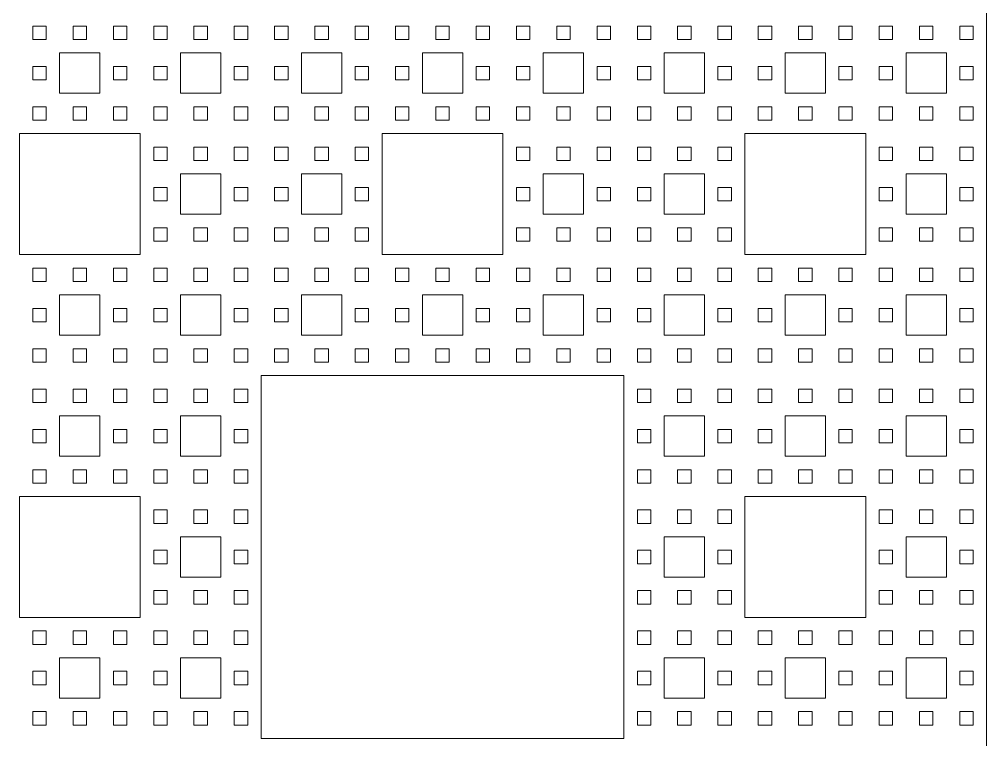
# Model space of a CAD drawing. Header units: millimetres. Extents: x -127 to 127, y -142 to 127.
# Drawn here: x 51.7 to 127, y -98.9 to -42.9 of the extents above; entities that cross this region are included whole.
import ezdxf

# ---------------------------------------------------------------- set-up
doc = ezdxf.new("R2010")
doc.units = ezdxf.units.MM

msp = doc.modelspace()

# ---------------------------------------------------------------- linework, layer by layer
at = {"color": 7, "linetype": 'Continuous', "lineweight": 15}
for p, q in [((127, -127), (127, 127)), ((53.831, -43.379), (52.786, -43.379)), ((52.786, -43.379), (52.786, -44.424)), ((53.831, -44.424), (53.831, -43.379)), ((56.967, -43.379), (55.922, -43.379)), ((55.922, -43.379), (55.922, -44.424)), ((56.967, -44.424), (56.967, -43.379)), ((60.103, -43.379), (59.058, -43.379)), ((59.058, -43.379), (59.058, -44.424)), ((60.103, -44.424), (60.103, -43.379)), ((63.239, -43.379), (62.193, -43.379)), ((62.193, -43.379), (62.193, -44.424)), ((63.239, -44.424), (63.239, -43.379)), ((66.374, -43.379), (65.329, -43.379)), ((65.329, -43.379), (65.329, -44.424)), ((66.374, -44.424), (66.374, -43.379)), ((69.51, -43.379), (68.465, -43.379)), ((68.465, -43.379), (68.465, -44.424)), ((69.51, -44.424), (69.51, -43.379)), ((72.646, -43.379), (71.601, -43.379)), ((71.601, -43.379), (71.601, -44.424)), ((72.646, -44.424), (72.646, -43.379)), ((75.782, -43.379), (74.737, -43.379)), ((74.737, -43.379), (74.737, -44.424)), ((75.782, -44.424), (75.782, -43.379)), ((78.918, -43.379), (77.872, -43.379)), ((77.872, -43.379), (77.872, -44.424)), ((78.918, -44.424), (78.918, -43.379)), ((82.053, -43.379), (81.008, -43.379)), ((81.008, -43.379), (81.008, -44.424)), ((82.053, -44.424), (82.053, -43.379)), ((85.189, -43.379), (84.144, -43.379)), ((84.144, -43.379), (84.144, -44.424)), ((85.189, -44.424), (85.189, -43.379)), ((88.325, -43.379), (87.28, -43.379)), ((87.28, -43.379), (87.28, -44.424)), ((88.325, -44.424), (88.325, -43.379)), ((91.461, -43.379), (90.416, -43.379)), ((90.416, -43.379), (90.416, -44.424)), ((91.461, -44.424), (91.461, -43.379)), ((94.597, -43.379), (93.551, -43.379)), ((93.551, -43.379), (93.551, -44.424)), ((94.597, -44.424), (94.597, -43.379)), ((97.733, -43.379), (96.687, -43.379)), ((96.687, -43.379), (96.687, -44.424)), ((97.733, -44.424), (97.733, -43.379)), ((100.868, -43.379), (99.823, -43.379)), ((99.823, -43.379), (99.823, -44.424)), ((100.868, -44.424), (100.868, -43.379)), ((104.004, -43.379), (102.959, -43.379)), ((102.959, -43.379), (102.959, -44.424)), ((104.004, -44.424), (104.004, -43.379)), ((107.14, -43.379), (106.095, -43.379)), ((106.095, -43.379), (106.095, -44.424)), ((107.14, -44.424), (107.14, -43.379)), ((110.276, -43.379), (109.23, -43.379)), ((109.23, -43.379), (109.23, -44.424)), ((110.276, -44.424), (110.276, -43.379)), ((113.412, -43.379), (112.366, -43.379)), ((112.366, -43.379), (112.366, -44.424)), ((113.412, -44.424), (113.412, -43.379)), ((116.547, -43.379), (115.502, -43.379)), ((115.502, -43.379), (115.502, -44.424)), ((116.547, -44.424), (116.547, -43.379)), ((119.683, -43.379), (118.638, -43.379)), ((118.638, -43.379), (118.638, -44.424)), ((119.683, -44.424), (119.683, -43.379)), ((122.819, -43.379), (121.774, -43.379)), ((121.774, -43.379), (121.774, -44.424)), ((122.819, -44.424), (122.819, -43.379)), ((125.955, -43.379), (124.909, -43.379)), ((124.909, -43.379), (124.909, -44.424)), ((125.955, -44.424), (125.955, -43.379)), ((52.786, -44.424), (53.831, -44.424)), ((55.922, -44.424), (56.967, -44.424)), ((59.058, -44.424), (60.103, -44.424)), ((62.193, -44.424), (63.239, -44.424)), ((65.329, -44.424), (66.374, -44.424)), ((68.465, -44.424), (69.51, -44.424)), ((71.601, -44.424), (72.646, -44.424)), ((74.737, -44.424), (75.782, -44.424)), ((77.872, -44.424), (78.918, -44.424)), ((81.008, -44.424), (82.053, -44.424)), ((84.144, -44.424), (85.189, -44.424)), ((87.28, -44.424), (88.325, -44.424)), ((90.416, -44.424), (91.461, -44.424)), ((93.551, -44.424), (94.597, -44.424)), ((96.687, -44.424), (97.733, -44.424)), ((99.823, -44.424), (100.868, -44.424)), ((102.959, -44.424), (104.004, -44.424)), ((106.095, -44.424), (107.14, -44.424)), ((109.23, -44.424), (110.276, -44.424)), ((112.366, -44.424), (113.412, -44.424)), ((115.502, -44.424), (116.547, -44.424)), ((118.638, -44.424), (119.683, -44.424)), ((121.774, -44.424), (122.819, -44.424)), ((124.909, -44.424), (125.955, -44.424)), ((58.012, -45.469), (54.877, -45.469)), ((54.877, -45.469), (54.877, -48.605)), ((58.012, -48.605), (58.012, -45.469)), ((67.42, -45.469), (64.284, -45.469)), ((64.284, -45.469), (64.284, -48.605)), ((67.42, -48.605), (67.42, -45.469)), ((76.827, -45.469), (73.691, -45.469)), ((73.691, -45.469), (73.691, -48.605)), ((76.827, -48.605), (76.827, -45.469)), ((86.235, -45.469), (83.099, -45.469)), ((83.099, -45.469), (83.099, -48.605)), ((86.235, -48.605), (86.235, -45.469)), ((95.642, -45.469), (92.506, -45.469)), ((92.506, -45.469), (92.506, -48.605)), ((95.642, -48.605), (95.642, -45.469)), ((105.049, -45.469), (101.914, -45.469)), ((101.914, -45.469), (101.914, -48.605)), ((105.049, -48.605), (105.049, -45.469)), ((114.457, -45.469), (111.321, -45.469)), ((111.321, -45.469), (111.321, -48.605)), ((114.457, -48.605), (114.457, -45.469)), ((123.864, -45.469), (120.728, -45.469)), ((120.728, -45.469), (120.728, -48.605)), ((123.864, -48.605), (123.864, -45.469)), ((53.831, -46.514), (52.786, -46.514)), ((52.786, -46.514), (52.786, -47.56)), ((53.831, -47.56), (53.831, -46.514)), ((60.103, -46.514), (59.058, -46.514)), ((59.058, -46.514), (59.058, -47.56)), ((60.103, -47.56), (60.103, -46.514)), ((63.239, -46.514), (62.193, -46.514)), ((62.193, -46.514), (62.193, -47.56)), ((63.239, -47.56), (63.239, -46.514)), ((69.51, -46.514), (68.465, -46.514)), ((68.465, -46.514), (68.465, -47.56)), ((69.51, -47.56), (69.51, -46.514)), ((72.646, -46.514), (71.601, -46.514)), ((71.601, -46.514), (71.601, -47.56)), ((72.646, -47.56), (72.646, -46.514)), ((78.918, -46.514), (77.872, -46.514)), ((77.872, -46.514), (77.872, -47.56)), ((78.918, -47.56), (78.918, -46.514)), ((82.053, -46.514), (81.008, -46.514)), ((81.008, -46.514), (81.008, -47.56)), ((82.053, -47.56), (82.053, -46.514)), ((88.325, -46.514), (87.28, -46.514)), ((87.28, -46.514), (87.28, -47.56)), ((88.325, -47.56), (88.325, -46.514)), ((91.461, -46.514), (90.416, -46.514)), ((90.416, -46.514), (90.416, -47.56)), ((91.461, -47.56), (91.461, -46.514)), ((97.733, -46.514), (96.687, -46.514)), ((96.687, -46.514), (96.687, -47.56)), ((97.733, -47.56), (97.733, -46.514)), ((100.868, -46.514), (99.823, -46.514)), ((99.823, -46.514), (99.823, -47.56)), ((100.868, -47.56), (100.868, -46.514)), ((107.14, -46.514), (106.095, -46.514)), ((106.095, -46.514), (106.095, -47.56)), ((107.14, -47.56), (107.14, -46.514)), ((110.276, -46.514), (109.23, -46.514)), ((109.23, -46.514), (109.23, -47.56)), ((110.276, -47.56), (110.276, -46.514)), ((116.547, -46.514), (115.502, -46.514)), ((115.502, -46.514), (115.502, -47.56)), ((116.547, -47.56), (116.547, -46.514)), ((119.683, -46.514), (118.638, -46.514)), ((118.638, -46.514), (118.638, -47.56)), ((119.683, -47.56), (119.683, -46.514)), ((125.955, -46.514), (124.909, -46.514)), ((124.909, -46.514), (124.909, -47.56)), ((125.955, -47.56), (125.955, -46.514)), ((52.786, -47.56), (53.831, -47.56)), ((59.058, -47.56), (60.103, -47.56)), ((62.193, -47.56), (63.239, -47.56)), ((68.465, -47.56), (69.51, -47.56)), ((71.601, -47.56), (72.646, -47.56)), ((77.872, -47.56), (78.918, -47.56)), ((81.008, -47.56), (82.053, -47.56)), ((87.28, -47.56), (88.325, -47.56)), ((90.416, -47.56), (91.461, -47.56)), ((96.687, -47.56), (97.733, -47.56)), ((99.823, -47.56), (100.868, -47.56)), ((106.095, -47.56), (107.14, -47.56)), ((109.23, -47.56), (110.276, -47.56)), ((115.502, -47.56), (116.547, -47.56)), ((118.638, -47.56), (119.683, -47.56)), ((124.909, -47.56), (125.955, -47.56)), ((54.877, -48.605), (58.012, -48.605)), ((64.284, -48.605), (67.42, -48.605)), ((73.691, -48.605), (76.827, -48.605)), ((83.099, -48.605), (86.235, -48.605)), ((92.506, -48.605), (95.642, -48.605)), ((101.914, -48.605), (105.049, -48.605)), ((111.321, -48.605), (114.457, -48.605)), ((120.728, -48.605), (123.864, -48.605)), ((53.831, -49.65), (52.786, -49.65)), ((52.786, -49.65), (52.786, -50.695)), ((53.831, -50.695), (53.831, -49.65)), ((56.967, -49.65), (55.922, -49.65)), ((55.922, -49.65), (55.922, -50.695)), ((56.967, -50.695), (56.967, -49.65)), ((60.103, -49.65), (59.058, -49.65)), ((59.058, -49.65), (59.058, -50.695)), ((60.103, -50.695), (60.103, -49.65)), ((63.239, -49.65), (62.193, -49.65)), ((62.193, -49.65), (62.193, -50.695)), ((63.239, -50.695), (63.239, -49.65)), ((66.374, -49.65), (65.329, -49.65)), ((65.329, -49.65), (65.329, -50.695)), ((66.374, -50.695), (66.374, -49.65)), ((69.51, -49.65), (68.465, -49.65)), ((68.465, -49.65), (68.465, -50.695)), ((69.51, -50.695), (69.51, -49.65)), ((72.646, -49.65), (71.601, -49.65)), ((71.601, -49.65), (71.601, -50.695)), ((72.646, -50.695), (72.646, -49.65)), ((75.782, -49.65), (74.737, -49.65)), ((74.737, -49.65), (74.737, -50.695)), ((75.782, -50.695), (75.782, -49.65)), ((78.918, -49.65), (77.872, -49.65)), ((77.872, -49.65), (77.872, -50.695)), ((78.918, -50.695), (78.918, -49.65)), ((82.053, -49.65), (81.008, -49.65)), ((81.008, -49.65), (81.008, -50.695)), ((82.053, -50.695), (82.053, -49.65)), ((85.189, -49.65), (84.144, -49.65)), ((84.144, -49.65), (84.144, -50.695)), ((85.189, -50.695), (85.189, -49.65)), ((88.325, -49.65), (87.28, -49.65)), ((87.28, -49.65), (87.28, -50.695)), ((88.325, -50.695), (88.325, -49.65)), ((91.461, -49.65), (90.416, -49.65)), ((90.416, -49.65), (90.416, -50.695)), ((91.461, -50.695), (91.461, -49.65)), ((94.597, -49.65), (93.551, -49.65)), ((93.551, -49.65), (93.551, -50.695)), ((94.597, -50.695), (94.597, -49.65)), ((97.733, -49.65), (96.687, -49.65)), ((96.687, -49.65), (96.687, -50.695)), ((97.733, -50.695), (97.733, -49.65)), ((100.868, -49.65), (99.823, -49.65)), ((99.823, -49.65), (99.823, -50.695)), ((100.868, -50.695), (100.868, -49.65)), ((104.004, -49.65), (102.959, -49.65)), ((102.959, -49.65), (102.959, -50.695)), ((104.004, -50.695), (104.004, -49.65)), ((107.14, -49.65), (106.095, -49.65)), ((106.095, -49.65), (106.095, -50.695)), ((107.14, -50.695), (107.14, -49.65)), ((110.276, -49.65), (109.23, -49.65)), ((109.23, -49.65), (109.23, -50.695)), ((110.276, -50.695), (110.276, -49.65)), ((113.412, -49.65), (112.366, -49.65)), ((112.366, -49.65), (112.366, -50.695)), ((113.412, -50.695), (113.412, -49.65)), ((116.547, -49.65), (115.502, -49.65)), ((115.502, -49.65), (115.502, -50.695)), ((116.547, -50.695), (116.547, -49.65)), ((119.683, -49.65), (118.638, -49.65)), ((118.638, -49.65), (118.638, -50.695)), ((119.683, -50.695), (119.683, -49.65)), ((122.819, -49.65), (121.774, -49.65)), ((121.774, -49.65), (121.774, -50.695)), ((122.819, -50.695), (122.819, -49.65)), ((125.955, -49.65), (124.909, -49.65)), ((124.909, -49.65), (124.909, -50.695)), ((125.955, -50.695), (125.955, -49.65)), ((52.786, -50.695), (53.831, -50.695)), ((55.922, -50.695), (56.967, -50.695)), ((59.058, -50.695), (60.103, -50.695)), ((62.193, -50.695), (63.239, -50.695)), ((65.329, -50.695), (66.374, -50.695)), ((68.465, -50.695), (69.51, -50.695)), ((71.601, -50.695), (72.646, -50.695)), ((74.737, -50.695), (75.782, -50.695)), ((77.872, -50.695), (78.918, -50.695)), ((81.008, -50.695), (82.053, -50.695)), ((84.144, -50.695), (85.189, -50.695)), ((87.28, -50.695), (88.325, -50.695)), ((90.416, -50.695), (91.461, -50.695)), ((93.551, -50.695), (94.597, -50.695)), ((96.687, -50.695), (97.733, -50.695)), ((99.823, -50.695), (100.868, -50.695)), ((102.959, -50.695), (104.004, -50.695)), ((106.095, -50.695), (107.14, -50.695)), ((109.23, -50.695), (110.276, -50.695)), ((112.366, -50.695), (113.412, -50.695)), ((115.502, -50.695), (116.547, -50.695)), ((118.638, -50.695), (119.683, -50.695)), ((121.774, -50.695), (122.819, -50.695)), ((124.909, -50.695), (125.955, -50.695)), ((61.148, -51.741), (51.741, -51.741)), ((51.741, -51.741), (51.741, -61.148)), ((61.148, -61.148), (61.148, -51.741)), ((89.37, -51.741), (79.963, -51.741)), ((79.963, -51.741), (79.963, -61.148)), ((89.37, -61.148), (89.37, -51.741)), ((117.593, -51.741), (108.185, -51.741)), ((108.185, -51.741), (108.185, -61.148)), ((117.593, -61.148), (117.593, -51.741)), ((63.239, -52.786), (62.193, -52.786)), ((62.193, -52.786), (62.193, -53.831)), ((63.239, -53.831), (63.239, -52.786)), ((66.374, -52.786), (65.329, -52.786)), ((65.329, -52.786), (65.329, -53.831)), ((66.374, -53.831), (66.374, -52.786)), ((69.51, -52.786), (68.465, -52.786)), ((68.465, -52.786), (68.465, -53.831)), ((69.51, -53.831), (69.51, -52.786)), ((72.646, -52.786), (71.601, -52.786)), ((71.601, -52.786), (71.601, -53.831)), ((72.646, -53.831), (72.646, -52.786)), ((75.782, -52.786), (74.737, -52.786)), ((74.737, -52.786), (74.737, -53.831)), ((75.782, -53.831), (75.782, -52.786)), ((78.918, -52.786), (77.872, -52.786)), ((77.872, -52.786), (77.872, -53.831)), ((78.918, -53.831), (78.918, -52.786)), ((91.461, -52.786), (90.416, -52.786)), ((90.416, -52.786), (90.416, -53.831)), ((91.461, -53.831), (91.461, -52.786)), ((94.597, -52.786), (93.551, -52.786)), ((93.551, -52.786), (93.551, -53.831)), ((94.597, -53.831), (94.597, -52.786)), ((97.733, -52.786), (96.687, -52.786)), ((96.687, -52.786), (96.687, -53.831)), ((97.733, -53.831), (97.733, -52.786)), ((100.868, -52.786), (99.823, -52.786)), ((99.823, -52.786), (99.823, -53.831)), ((100.868, -53.831), (100.868, -52.786)), ((104.004, -52.786), (102.959, -52.786)), ((102.959, -52.786), (102.959, -53.831)), ((104.004, -53.831), (104.004, -52.786)), ((107.14, -52.786), (106.095, -52.786)), ((106.095, -52.786), (106.095, -53.831)), ((107.14, -53.831), (107.14, -52.786)), ((119.683, -52.786), (118.638, -52.786)), ((118.638, -52.786), (118.638, -53.831)), ((119.683, -53.831), (119.683, -52.786)), ((122.819, -52.786), (121.774, -52.786)), ((121.774, -52.786), (121.774, -53.831)), ((122.819, -53.831), (122.819, -52.786)), ((125.955, -52.786), (124.909, -52.786)), ((124.909, -52.786), (124.909, -53.831)), ((125.955, -53.831), (125.955, -52.786)), ((62.193, -53.831), (63.239, -53.831)), ((65.329, -53.831), (66.374, -53.831)), ((68.465, -53.831), (69.51, -53.831)), ((71.601, -53.831), (72.646, -53.831)), ((74.737, -53.831), (75.782, -53.831)), ((77.872, -53.831), (78.918, -53.831)), ((90.416, -53.831), (91.461, -53.831)), ((93.551, -53.831), (94.597, -53.831)), ((96.687, -53.831), (97.733, -53.831)), ((99.823, -53.831), (100.868, -53.831)), ((102.959, -53.831), (104.004, -53.831)), ((106.095, -53.831), (107.14, -53.831)), ((118.638, -53.831), (119.683, -53.831)), ((121.774, -53.831), (122.819, -53.831)), ((124.909, -53.831), (125.955, -53.831)), ((67.42, -54.877), (64.284, -54.877)), ((64.284, -54.877), (64.284, -58.012)), ((67.42, -58.012), (67.42, -54.877)), ((76.827, -54.877), (73.691, -54.877)), ((73.691, -54.877), (73.691, -58.012)), ((76.827, -58.012), (76.827, -54.877)), ((95.642, -54.877), (92.506, -54.877)), ((92.506, -54.877), (92.506, -58.012)), ((95.642, -58.012), (95.642, -54.877)), ((105.049, -54.877), (101.914, -54.877)), ((101.914, -54.877), (101.914, -58.012)), ((105.049, -58.012), (105.049, -54.877)), ((123.864, -54.877), (120.728, -54.877)), ((120.728, -54.877), (120.728, -58.012)), ((123.864, -58.012), (123.864, -54.877)), ((63.239, -55.922), (62.193, -55.922)), ((62.193, -55.922), (62.193, -56.967)), ((63.239, -56.967), (63.239, -55.922)), ((69.51, -55.922), (68.465, -55.922)), ((68.465, -55.922), (68.465, -56.967)), ((69.51, -56.967), (69.51, -55.922)), ((72.646, -55.922), (71.601, -55.922)), ((71.601, -55.922), (71.601, -56.967)), ((72.646, -56.967), (72.646, -55.922)), ((78.918, -55.922), (77.872, -55.922)), ((77.872, -55.922), (77.872, -56.967)), ((78.918, -56.967), (78.918, -55.922)), ((91.461, -55.922), (90.416, -55.922)), ((90.416, -55.922), (90.416, -56.967)), ((91.461, -56.967), (91.461, -55.922)), ((97.733, -55.922), (96.687, -55.922)), ((96.687, -55.922), (96.687, -56.967)), ((97.733, -56.967), (97.733, -55.922)), ((100.868, -55.922), (99.823, -55.922)), ((99.823, -55.922), (99.823, -56.967)), ((100.868, -56.967), (100.868, -55.922)), ((107.14, -55.922), (106.095, -55.922)), ((106.095, -55.922), (106.095, -56.967)), ((107.14, -56.967), (107.14, -55.922)), ((119.683, -55.922), (118.638, -55.922)), ((118.638, -55.922), (118.638, -56.967)), ((119.683, -56.967), (119.683, -55.922)), ((125.955, -55.922), (124.909, -55.922)), ((124.909, -55.922), (124.909, -56.967)), ((125.955, -56.967), (125.955, -55.922)), ((62.193, -56.967), (63.239, -56.967)), ((68.465, -56.967), (69.51, -56.967)), ((71.601, -56.967), (72.646, -56.967)), ((77.872, -56.967), (78.918, -56.967)), ((90.416, -56.967), (91.461, -56.967)), ((96.687, -56.967), (97.733, -56.967)), ((99.823, -56.967), (100.868, -56.967)), ((106.095, -56.967), (107.14, -56.967)), ((118.638, -56.967), (119.683, -56.967)), ((124.909, -56.967), (125.955, -56.967)), ((64.284, -58.012), (67.42, -58.012)), ((73.691, -58.012), (76.827, -58.012)), ((92.506, -58.012), (95.642, -58.012)), ((101.914, -58.012), (105.049, -58.012)), ((120.728, -58.012), (123.864, -58.012)), ((63.239, -59.058), (62.193, -59.058)), ((62.193, -59.058), (62.193, -60.103)), ((63.239, -60.103), (63.239, -59.058)), ((66.374, -59.058), (65.329, -59.058)), ((65.329, -59.058), (65.329, -60.103)), ((66.374, -60.103), (66.374, -59.058)), ((69.51, -59.058), (68.465, -59.058)), ((68.465, -59.058), (68.465, -60.103)), ((69.51, -60.103), (69.51, -59.058)), ((72.646, -59.058), (71.601, -59.058)), ((71.601, -59.058), (71.601, -60.103)), ((72.646, -60.103), (72.646, -59.058)), ((75.782, -59.058), (74.737, -59.058)), ((74.737, -59.058), (74.737, -60.103)), ((75.782, -60.103), (75.782, -59.058)), ((78.918, -59.058), (77.872, -59.058)), ((77.872, -59.058), (77.872, -60.103)), ((78.918, -60.103), (78.918, -59.058)), ((91.461, -59.058), (90.416, -59.058)), ((90.416, -59.058), (90.416, -60.103)), ((91.461, -60.103), (91.461, -59.058)), ((94.597, -59.058), (93.551, -59.058)), ((93.551, -59.058), (93.551, -60.103)), ((94.597, -60.103), (94.597, -59.058)), ((97.733, -59.058), (96.687, -59.058)), ((96.687, -59.058), (96.687, -60.103)), ((97.733, -60.103), (97.733, -59.058)), ((100.868, -59.058), (99.823, -59.058)), ((99.823, -59.058), (99.823, -60.103)), ((100.868, -60.103), (100.868, -59.058)), ((104.004, -59.058), (102.959, -59.058)), ((102.959, -59.058), (102.959, -60.103)), ((104.004, -60.103), (104.004, -59.058)), ((107.14, -59.058), (106.095, -59.058)), ((106.095, -59.058), (106.095, -60.103)), ((107.14, -60.103), (107.14, -59.058)), ((119.683, -59.058), (118.638, -59.058)), ((118.638, -59.058), (118.638, -60.103)), ((119.683, -60.103), (119.683, -59.058)), ((122.819, -59.058), (121.774, -59.058)), ((121.774, -59.058), (121.774, -60.103)), ((122.819, -60.103), (122.819, -59.058)), ((125.955, -59.058), (124.909, -59.058)), ((124.909, -59.058), (124.909, -60.103)), ((125.955, -60.103), (125.955, -59.058)), ((62.193, -60.103), (63.239, -60.103)), ((65.329, -60.103), (66.374, -60.103)), ((68.465, -60.103), (69.51, -60.103)), ((71.601, -60.103), (72.646, -60.103)), ((74.737, -60.103), (75.782, -60.103)), ((77.872, -60.103), (78.918, -60.103)), ((90.416, -60.103), (91.461, -60.103)), ((93.551, -60.103), (94.597, -60.103)), ((96.687, -60.103), (97.733, -60.103)), ((99.823, -60.103), (100.868, -60.103)), ((102.959, -60.103), (104.004, -60.103)), ((106.095, -60.103), (107.14, -60.103)), ((118.638, -60.103), (119.683, -60.103)), ((121.774, -60.103), (122.819, -60.103)), ((124.909, -60.103), (125.955, -60.103)), ((51.741, -61.148), (61.148, -61.148)), ((79.963, -61.148), (89.37, -61.148)), ((108.185, -61.148), (117.593, -61.148)), ((53.831, -62.193), (52.786, -62.193)), ((52.786, -62.193), (52.786, -63.239)), ((53.831, -63.239), (53.831, -62.193)), ((56.967, -62.193), (55.922, -62.193)), ((55.922, -62.193), (55.922, -63.239)), ((56.967, -63.239), (56.967, -62.193)), ((60.103, -62.193), (59.058, -62.193)), ((59.058, -62.193), (59.058, -63.239)), ((60.103, -63.239), (60.103, -62.193)), ((63.239, -62.193), (62.193, -62.193)), ((62.193, -62.193), (62.193, -63.239)), ((63.239, -63.239), (63.239, -62.193)), ((66.374, -62.193), (65.329, -62.193)), ((65.329, -62.193), (65.329, -63.239)), ((66.374, -63.239), (66.374, -62.193)), ((69.51, -62.193), (68.465, -62.193)), ((68.465, -62.193), (68.465, -63.239)), ((69.51, -63.239), (69.51, -62.193)), ((72.646, -62.193), (71.601, -62.193)), ((71.601, -62.193), (71.601, -63.239)), ((72.646, -63.239), (72.646, -62.193)), ((75.782, -62.193), (74.737, -62.193)), ((74.737, -62.193), (74.737, -63.239)), ((75.782, -63.239), (75.782, -62.193)), ((78.918, -62.193), (77.872, -62.193)), ((77.872, -62.193), (77.872, -63.239)), ((78.918, -63.239), (78.918, -62.193)), ((82.053, -62.193), (81.008, -62.193)), ((81.008, -62.193), (81.008, -63.239)), ((82.053, -63.239), (82.053, -62.193)), ((85.189, -62.193), (84.144, -62.193)), ((84.144, -62.193), (84.144, -63.239)), ((85.189, -63.239), (85.189, -62.193)), ((88.325, -62.193), (87.28, -62.193)), ((87.28, -62.193), (87.28, -63.239)), ((88.325, -63.239), (88.325, -62.193)), ((91.461, -62.193), (90.416, -62.193)), ((90.416, -62.193), (90.416, -63.239)), ((91.461, -63.239), (91.461, -62.193)), ((94.597, -62.193), (93.551, -62.193)), ((93.551, -62.193), (93.551, -63.239)), ((94.597, -63.239), (94.597, -62.193)), ((97.733, -62.193), (96.687, -62.193)), ((96.687, -62.193), (96.687, -63.239)), ((97.733, -63.239), (97.733, -62.193)), ((100.868, -62.193), (99.823, -62.193)), ((99.823, -62.193), (99.823, -63.239)), ((100.868, -63.239), (100.868, -62.193)), ((104.004, -62.193), (102.959, -62.193)), ((102.959, -62.193), (102.959, -63.239)), ((104.004, -63.239), (104.004, -62.193)), ((107.14, -62.193), (106.095, -62.193)), ((106.095, -62.193), (106.095, -63.239)), ((107.14, -63.239), (107.14, -62.193)), ((110.276, -62.193), (109.23, -62.193)), ((109.23, -62.193), (109.23, -63.239)), ((110.276, -63.239), (110.276, -62.193)), ((113.412, -62.193), (112.366, -62.193)), ((112.366, -62.193), (112.366, -63.239)), ((113.412, -63.239), (113.412, -62.193)), ((116.547, -62.193), (115.502, -62.193)), ((115.502, -62.193), (115.502, -63.239)), ((116.547, -63.239), (116.547, -62.193)), ((119.683, -62.193), (118.638, -62.193)), ((118.638, -62.193), (118.638, -63.239)), ((119.683, -63.239), (119.683, -62.193)), ((122.819, -62.193), (121.774, -62.193)), ((121.774, -62.193), (121.774, -63.239)), ((122.819, -63.239), (122.819, -62.193)), ((125.955, -62.193), (124.909, -62.193)), ((124.909, -62.193), (124.909, -63.239)), ((125.955, -63.239), (125.955, -62.193)), ((52.786, -63.239), (53.831, -63.239)), ((55.922, -63.239), (56.967, -63.239)), ((59.058, -63.239), (60.103, -63.239)), ((62.193, -63.239), (63.239, -63.239)), ((65.329, -63.239), (66.374, -63.239)), ((68.465, -63.239), (69.51, -63.239)), ((71.601, -63.239), (72.646, -63.239)), ((74.737, -63.239), (75.782, -63.239)), ((77.872, -63.239), (78.918, -63.239)), ((81.008, -63.239), (82.053, -63.239)), ((84.144, -63.239), (85.189, -63.239)), ((87.28, -63.239), (88.325, -63.239)), ((90.416, -63.239), (91.461, -63.239)), ((93.551, -63.239), (94.597, -63.239)), ((96.687, -63.239), (97.733, -63.239)), ((99.823, -63.239), (100.868, -63.239)), ((102.959, -63.239), (104.004, -63.239)), ((106.095, -63.239), (107.14, -63.239)), ((109.23, -63.239), (110.276, -63.239)), ((112.366, -63.239), (113.412, -63.239)), ((115.502, -63.239), (116.547, -63.239)), ((118.638, -63.239), (119.683, -63.239)), ((121.774, -63.239), (122.819, -63.239)), ((124.909, -63.239), (125.955, -63.239)), ((58.012, -64.284), (54.877, -64.284)), ((54.877, -64.284), (54.877, -67.42)), ((58.012, -67.42), (58.012, -64.284)), ((67.42, -64.284), (64.284, -64.284)), ((64.284, -64.284), (64.284, -67.42)), ((67.42, -67.42), (67.42, -64.284)), ((76.827, -64.284), (73.691, -64.284)), ((73.691, -64.284), (73.691, -67.42)), ((76.827, -67.42), (76.827, -64.284)), ((86.235, -64.284), (83.099, -64.284)), ((83.099, -64.284), (83.099, -67.42)), ((86.235, -67.42), (86.235, -64.284)), ((95.642, -64.284), (92.506, -64.284)), ((92.506, -64.284), (92.506, -67.42)), ((95.642, -67.42), (95.642, -64.284)), ((105.049, -64.284), (101.914, -64.284)), ((101.914, -64.284), (101.914, -67.42)), ((105.049, -67.42), (105.049, -64.284)), ((114.457, -64.284), (111.321, -64.284)), ((111.321, -64.284), (111.321, -67.42)), ((114.457, -67.42), (114.457, -64.284)), ((123.864, -64.284), (120.728, -64.284)), ((120.728, -64.284), (120.728, -67.42)), ((123.864, -67.42), (123.864, -64.284)), ((53.831, -65.329), (52.786, -65.329)), ((52.786, -65.329), (52.786, -66.374)), ((53.831, -66.374), (53.831, -65.329)), ((60.103, -65.329), (59.058, -65.329)), ((59.058, -65.329), (59.058, -66.374)), ((60.103, -66.374), (60.103, -65.329)), ((63.239, -65.329), (62.193, -65.329)), ((62.193, -65.329), (62.193, -66.374)), ((63.239, -66.374), (63.239, -65.329)), ((69.51, -65.329), (68.465, -65.329)), ((68.465, -65.329), (68.465, -66.374)), ((69.51, -66.374), (69.51, -65.329)), ((72.646, -65.329), (71.601, -65.329)), ((71.601, -65.329), (71.601, -66.374)), ((72.646, -66.374), (72.646, -65.329)), ((78.918, -65.329), (77.872, -65.329)), ((77.872, -65.329), (77.872, -66.374)), ((78.918, -66.374), (78.918, -65.329)), ((82.053, -65.329), (81.008, -65.329)), ((81.008, -65.329), (81.008, -66.374)), ((82.053, -66.374), (82.053, -65.329)), ((88.325, -65.329), (87.28, -65.329)), ((87.28, -65.329), (87.28, -66.374)), ((88.325, -66.374), (88.325, -65.329)), ((91.461, -65.329), (90.416, -65.329)), ((90.416, -65.329), (90.416, -66.374)), ((91.461, -66.374), (91.461, -65.329)), ((97.733, -65.329), (96.687, -65.329)), ((96.687, -65.329), (96.687, -66.374)), ((97.733, -66.374), (97.733, -65.329)), ((100.868, -65.329), (99.823, -65.329)), ((99.823, -65.329), (99.823, -66.374)), ((100.868, -66.374), (100.868, -65.329)), ((107.14, -65.329), (106.095, -65.329)), ((106.095, -65.329), (106.095, -66.374)), ((107.14, -66.374), (107.14, -65.329)), ((110.276, -65.329), (109.23, -65.329)), ((109.23, -65.329), (109.23, -66.374)), ((110.276, -66.374), (110.276, -65.329)), ((116.547, -65.329), (115.502, -65.329)), ((115.502, -65.329), (115.502, -66.374)), ((116.547, -66.374), (116.547, -65.329)), ((119.683, -65.329), (118.638, -65.329)), ((118.638, -65.329), (118.638, -66.374)), ((119.683, -66.374), (119.683, -65.329)), ((125.955, -65.329), (124.909, -65.329)), ((124.909, -65.329), (124.909, -66.374)), ((125.955, -66.374), (125.955, -65.329)), ((52.786, -66.374), (53.831, -66.374)), ((59.058, -66.374), (60.103, -66.374)), ((62.193, -66.374), (63.239, -66.374)), ((68.465, -66.374), (69.51, -66.374)), ((71.601, -66.374), (72.646, -66.374)), ((77.872, -66.374), (78.918, -66.374)), ((81.008, -66.374), (82.053, -66.374)), ((87.28, -66.374), (88.325, -66.374)), ((90.416, -66.374), (91.461, -66.374)), ((96.687, -66.374), (97.733, -66.374)), ((99.823, -66.374), (100.868, -66.374)), ((106.095, -66.374), (107.14, -66.374)), ((109.23, -66.374), (110.276, -66.374)), ((115.502, -66.374), (116.547, -66.374)), ((118.638, -66.374), (119.683, -66.374)), ((124.909, -66.374), (125.955, -66.374)), ((54.877, -67.42), (58.012, -67.42)), ((64.284, -67.42), (67.42, -67.42)), ((73.691, -67.42), (76.827, -67.42)), ((83.099, -67.42), (86.235, -67.42)), ((92.506, -67.42), (95.642, -67.42)), ((101.914, -67.42), (105.049, -67.42)), ((111.321, -67.42), (114.457, -67.42)), ((120.728, -67.42), (123.864, -67.42)), ((53.831, -68.465), (52.786, -68.465)), ((52.786, -68.465), (52.786, -69.51)), ((53.831, -69.51), (53.831, -68.465)), ((56.967, -68.465), (55.922, -68.465)), ((55.922, -68.465), (55.922, -69.51)), ((56.967, -69.51), (56.967, -68.465)), ((60.103, -68.465), (59.058, -68.465)), ((59.058, -68.465), (59.058, -69.51)), ((60.103, -69.51), (60.103, -68.465)), ((63.239, -68.465), (62.193, -68.465)), ((62.193, -68.465), (62.193, -69.51)), ((63.239, -69.51), (63.239, -68.465)), ((66.374, -68.465), (65.329, -68.465)), ((65.329, -68.465), (65.329, -69.51)), ((66.374, -69.51), (66.374, -68.465)), ((69.51, -68.465), (68.465, -68.465)), ((68.465, -68.465), (68.465, -69.51)), ((69.51, -69.51), (69.51, -68.465)), ((72.646, -68.465), (71.601, -68.465)), ((71.601, -68.465), (71.601, -69.51)), ((72.646, -69.51), (72.646, -68.465)), ((75.782, -68.465), (74.737, -68.465)), ((74.737, -68.465), (74.737, -69.51)), ((75.782, -69.51), (75.782, -68.465)), ((78.918, -68.465), (77.872, -68.465)), ((77.872, -68.465), (77.872, -69.51)), ((78.918, -69.51), (78.918, -68.465)), ((82.053, -68.465), (81.008, -68.465)), ((81.008, -68.465), (81.008, -69.51)), ((82.053, -69.51), (82.053, -68.465)), ((85.189, -68.465), (84.144, -68.465)), ((84.144, -68.465), (84.144, -69.51)), ((85.189, -69.51), (85.189, -68.465)), ((88.325, -68.465), (87.28, -68.465)), ((87.28, -68.465), (87.28, -69.51)), ((88.325, -69.51), (88.325, -68.465)), ((91.461, -68.465), (90.416, -68.465)), ((90.416, -68.465), (90.416, -69.51)), ((91.461, -69.51), (91.461, -68.465)), ((94.597, -68.465), (93.551, -68.465)), ((93.551, -68.465), (93.551, -69.51)), ((94.597, -69.51), (94.597, -68.465)), ((97.733, -68.465), (96.687, -68.465)), ((96.687, -68.465), (96.687, -69.51)), ((97.733, -69.51), (97.733, -68.465)), ((100.868, -68.465), (99.823, -68.465)), ((99.823, -68.465), (99.823, -69.51)), ((100.868, -69.51), (100.868, -68.465)), ((104.004, -68.465), (102.959, -68.465)), ((102.959, -68.465), (102.959, -69.51)), ((104.004, -69.51), (104.004, -68.465)), ((107.14, -68.465), (106.095, -68.465)), ((106.095, -68.465), (106.095, -69.51)), ((107.14, -69.51), (107.14, -68.465)), ((110.276, -68.465), (109.23, -68.465)), ((109.23, -68.465), (109.23, -69.51)), ((110.276, -69.51), (110.276, -68.465)), ((113.412, -68.465), (112.366, -68.465)), ((112.366, -68.465), (112.366, -69.51)), ((113.412, -69.51), (113.412, -68.465)), ((116.547, -68.465), (115.502, -68.465)), ((115.502, -68.465), (115.502, -69.51)), ((116.547, -69.51), (116.547, -68.465)), ((119.683, -68.465), (118.638, -68.465)), ((118.638, -68.465), (118.638, -69.51)), ((119.683, -69.51), (119.683, -68.465)), ((122.819, -68.465), (121.774, -68.465)), ((121.774, -68.465), (121.774, -69.51)), ((122.819, -69.51), (122.819, -68.465)), ((125.955, -68.465), (124.909, -68.465)), ((124.909, -68.465), (124.909, -69.51)), ((125.955, -69.51), (125.955, -68.465)), ((52.786, -69.51), (53.831, -69.51)), ((55.922, -69.51), (56.967, -69.51)), ((59.058, -69.51), (60.103, -69.51)), ((62.193, -69.51), (63.239, -69.51)), ((65.329, -69.51), (66.374, -69.51)), ((68.465, -69.51), (69.51, -69.51)), ((71.601, -69.51), (72.646, -69.51)), ((74.737, -69.51), (75.782, -69.51)), ((77.872, -69.51), (78.918, -69.51)), ((81.008, -69.51), (82.053, -69.51)), ((84.144, -69.51), (85.189, -69.51)), ((87.28, -69.51), (88.325, -69.51)), ((90.416, -69.51), (91.461, -69.51)), ((93.551, -69.51), (94.597, -69.51)), ((96.687, -69.51), (97.733, -69.51)), ((99.823, -69.51), (100.868, -69.51)), ((102.959, -69.51), (104.004, -69.51)), ((106.095, -69.51), (107.14, -69.51)), ((109.23, -69.51), (110.276, -69.51)), ((112.366, -69.51), (113.412, -69.51)), ((115.502, -69.51), (116.547, -69.51)), ((118.638, -69.51), (119.683, -69.51)), ((121.774, -69.51), (122.819, -69.51)), ((124.909, -69.51), (125.955, -69.51)), ((98.778, -70.556), (70.556, -70.556)), ((70.556, -70.556), (70.556, -98.778)), ((98.778, -98.778), (98.778, -70.556)), ((53.831, -71.601), (52.786, -71.601)), ((52.786, -71.601), (52.786, -72.646)), ((53.831, -72.646), (53.831, -71.601)), ((56.967, -71.601), (55.922, -71.601)), ((55.922, -71.601), (55.922, -72.646)), ((56.967, -72.646), (56.967, -71.601)), ((60.103, -71.601), (59.058, -71.601)), ((59.058, -71.601), (59.058, -72.646)), ((60.103, -72.646), (60.103, -71.601)), ((63.239, -71.601), (62.193, -71.601)), ((62.193, -71.601), (62.193, -72.646)), ((63.239, -72.646), (63.239, -71.601)), ((66.374, -71.601), (65.329, -71.601)), ((65.329, -71.601), (65.329, -72.646)), ((66.374, -72.646), (66.374, -71.601)), ((69.51, -71.601), (68.465, -71.601)), ((68.465, -71.601), (68.465, -72.646)), ((69.51, -72.646), (69.51, -71.601)), ((100.868, -71.601), (99.823, -71.601)), ((99.823, -71.601), (99.823, -72.646)), ((100.868, -72.646), (100.868, -71.601)), ((104.004, -71.601), (102.959, -71.601)), ((102.959, -71.601), (102.959, -72.646)), ((104.004, -72.646), (104.004, -71.601)), ((107.14, -71.601), (106.095, -71.601)), ((106.095, -71.601), (106.095, -72.646)), ((107.14, -72.646), (107.14, -71.601)), ((110.276, -71.601), (109.23, -71.601)), ((109.23, -71.601), (109.23, -72.646)), ((110.276, -72.646), (110.276, -71.601)), ((113.412, -71.601), (112.366, -71.601)), ((112.366, -71.601), (112.366, -72.646)), ((113.412, -72.646), (113.412, -71.601)), ((116.547, -71.601), (115.502, -71.601)), ((115.502, -71.601), (115.502, -72.646)), ((116.547, -72.646), (116.547, -71.601)), ((119.683, -71.601), (118.638, -71.601)), ((118.638, -71.601), (118.638, -72.646)), ((119.683, -72.646), (119.683, -71.601)), ((122.819, -71.601), (121.774, -71.601)), ((121.774, -71.601), (121.774, -72.646)), ((122.819, -72.646), (122.819, -71.601)), ((125.955, -71.601), (124.909, -71.601)), ((124.909, -71.601), (124.909, -72.646)), ((125.955, -72.646), (125.955, -71.601)), ((52.786, -72.646), (53.831, -72.646)), ((55.922, -72.646), (56.967, -72.646)), ((59.058, -72.646), (60.103, -72.646)), ((62.193, -72.646), (63.239, -72.646)), ((65.329, -72.646), (66.374, -72.646)), ((68.465, -72.646), (69.51, -72.646)), ((99.823, -72.646), (100.868, -72.646)), ((102.959, -72.646), (104.004, -72.646)), ((106.095, -72.646), (107.14, -72.646)), ((109.23, -72.646), (110.276, -72.646)), ((112.366, -72.646), (113.412, -72.646)), ((115.502, -72.646), (116.547, -72.646)), ((118.638, -72.646), (119.683, -72.646)), ((121.774, -72.646), (122.819, -72.646)), ((124.909, -72.646), (125.955, -72.646)), ((58.012, -73.691), (54.877, -73.691)), ((54.877, -73.691), (54.877, -76.827)), ((58.012, -76.827), (58.012, -73.691)), ((67.42, -73.691), (64.284, -73.691)), ((64.284, -73.691), (64.284, -76.827)), ((67.42, -76.827), (67.42, -73.691)), ((105.049, -73.691), (101.914, -73.691)), ((101.914, -73.691), (101.914, -76.827)), ((105.049, -76.827), (105.049, -73.691)), ((114.457, -73.691), (111.321, -73.691)), ((111.321, -73.691), (111.321, -76.827)), ((114.457, -76.827), (114.457, -73.691)), ((123.864, -73.691), (120.728, -73.691)), ((120.728, -73.691), (120.728, -76.827)), ((123.864, -76.827), (123.864, -73.691)), ((53.831, -74.737), (52.786, -74.737)), ((52.786, -74.737), (52.786, -75.782)), ((53.831, -75.782), (53.831, -74.737)), ((60.103, -74.737), (59.058, -74.737)), ((59.058, -74.737), (59.058, -75.782)), ((60.103, -75.782), (60.103, -74.737)), ((63.239, -74.737), (62.193, -74.737)), ((62.193, -74.737), (62.193, -75.782)), ((63.239, -75.782), (63.239, -74.737)), ((69.51, -74.737), (68.465, -74.737)), ((68.465, -74.737), (68.465, -75.782)), ((69.51, -75.782), (69.51, -74.737)), ((100.868, -74.737), (99.823, -74.737)), ((99.823, -74.737), (99.823, -75.782)), ((100.868, -75.782), (100.868, -74.737)), ((107.14, -74.737), (106.095, -74.737)), ((106.095, -74.737), (106.095, -75.782)), ((107.14, -75.782), (107.14, -74.737)), ((110.276, -74.737), (109.23, -74.737)), ((109.23, -74.737), (109.23, -75.782)), ((110.276, -75.782), (110.276, -74.737)), ((116.547, -74.737), (115.502, -74.737)), ((115.502, -74.737), (115.502, -75.782)), ((116.547, -75.782), (116.547, -74.737)), ((119.683, -74.737), (118.638, -74.737)), ((118.638, -74.737), (118.638, -75.782)), ((119.683, -75.782), (119.683, -74.737)), ((125.955, -74.737), (124.909, -74.737)), ((124.909, -74.737), (124.909, -75.782)), ((125.955, -75.782), (125.955, -74.737)), ((52.786, -75.782), (53.831, -75.782)), ((59.058, -75.782), (60.103, -75.782)), ((62.193, -75.782), (63.239, -75.782)), ((68.465, -75.782), (69.51, -75.782)), ((99.823, -75.782), (100.868, -75.782)), ((106.095, -75.782), (107.14, -75.782)), ((109.23, -75.782), (110.276, -75.782)), ((115.502, -75.782), (116.547, -75.782)), ((118.638, -75.782), (119.683, -75.782)), ((124.909, -75.782), (125.955, -75.782)), ((54.877, -76.827), (58.012, -76.827)), ((64.284, -76.827), (67.42, -76.827)), ((101.914, -76.827), (105.049, -76.827)), ((111.321, -76.827), (114.457, -76.827)), ((120.728, -76.827), (123.864, -76.827)), ((53.831, -77.872), (52.786, -77.872)), ((52.786, -77.872), (52.786, -78.918)), ((53.831, -78.918), (53.831, -77.872)), ((56.967, -77.872), (55.922, -77.872)), ((55.922, -77.872), (55.922, -78.918)), ((56.967, -78.918), (56.967, -77.872)), ((60.103, -77.872), (59.058, -77.872)), ((59.058, -77.872), (59.058, -78.918)), ((60.103, -78.918), (60.103, -77.872)), ((63.239, -77.872), (62.193, -77.872)), ((62.193, -77.872), (62.193, -78.918)), ((63.239, -78.918), (63.239, -77.872)), ((66.374, -77.872), (65.329, -77.872)), ((65.329, -77.872), (65.329, -78.918)), ((66.374, -78.918), (66.374, -77.872)), ((69.51, -77.872), (68.465, -77.872)), ((68.465, -77.872), (68.465, -78.918)), ((69.51, -78.918), (69.51, -77.872)), ((100.868, -77.872), (99.823, -77.872)), ((99.823, -77.872), (99.823, -78.918)), ((100.868, -78.918), (100.868, -77.872)), ((104.004, -77.872), (102.959, -77.872)), ((102.959, -77.872), (102.959, -78.918)), ((104.004, -78.918), (104.004, -77.872)), ((107.14, -77.872), (106.095, -77.872)), ((106.095, -77.872), (106.095, -78.918)), ((107.14, -78.918), (107.14, -77.872)), ((110.276, -77.872), (109.23, -77.872)), ((109.23, -77.872), (109.23, -78.918)), ((110.276, -78.918), (110.276, -77.872)), ((113.412, -77.872), (112.366, -77.872)), ((112.366, -77.872), (112.366, -78.918)), ((113.412, -78.918), (113.412, -77.872)), ((116.547, -77.872), (115.502, -77.872)), ((115.502, -77.872), (115.502, -78.918)), ((116.547, -78.918), (116.547, -77.872)), ((119.683, -77.872), (118.638, -77.872)), ((118.638, -77.872), (118.638, -78.918)), ((119.683, -78.918), (119.683, -77.872)), ((122.819, -77.872), (121.774, -77.872)), ((121.774, -77.872), (121.774, -78.918)), ((122.819, -78.918), (122.819, -77.872)), ((125.955, -77.872), (124.909, -77.872)), ((124.909, -77.872), (124.909, -78.918)), ((125.955, -78.918), (125.955, -77.872)), ((52.786, -78.918), (53.831, -78.918)), ((55.922, -78.918), (56.967, -78.918)), ((59.058, -78.918), (60.103, -78.918)), ((62.193, -78.918), (63.239, -78.918)), ((65.329, -78.918), (66.374, -78.918)), ((68.465, -78.918), (69.51, -78.918)), ((99.823, -78.918), (100.868, -78.918)), ((102.959, -78.918), (104.004, -78.918)), ((106.095, -78.918), (107.14, -78.918)), ((109.23, -78.918), (110.276, -78.918)), ((112.366, -78.918), (113.412, -78.918)), ((115.502, -78.918), (116.547, -78.918)), ((118.638, -78.918), (119.683, -78.918)), ((121.774, -78.918), (122.819, -78.918)), ((124.909, -78.918), (125.955, -78.918)), ((61.148, -79.963), (51.741, -79.963)), ((51.741, -79.963), (51.741, -89.37)), ((61.148, -89.37), (61.148, -79.963)), ((117.593, -79.963), (108.185, -79.963)), ((108.185, -79.963), (108.185, -89.37)), ((117.593, -89.37), (117.593, -79.963)), ((63.239, -81.008), (62.193, -81.008)), ((62.193, -81.008), (62.193, -82.053)), ((63.239, -82.053), (63.239, -81.008)), ((66.374, -81.008), (65.329, -81.008)), ((65.329, -81.008), (65.329, -82.053)), ((66.374, -82.053), (66.374, -81.008)), ((69.51, -81.008), (68.465, -81.008)), ((68.465, -81.008), (68.465, -82.053)), ((69.51, -82.053), (69.51, -81.008)), ((100.868, -81.008), (99.823, -81.008)), ((99.823, -81.008), (99.823, -82.053)), ((100.868, -82.053), (100.868, -81.008)), ((104.004, -81.008), (102.959, -81.008)), ((102.959, -81.008), (102.959, -82.053)), ((104.004, -82.053), (104.004, -81.008)), ((107.14, -81.008), (106.095, -81.008)), ((106.095, -81.008), (106.095, -82.053)), ((107.14, -82.053), (107.14, -81.008)), ((119.683, -81.008), (118.638, -81.008)), ((118.638, -81.008), (118.638, -82.053)), ((119.683, -82.053), (119.683, -81.008)), ((122.819, -81.008), (121.774, -81.008)), ((121.774, -81.008), (121.774, -82.053)), ((122.819, -82.053), (122.819, -81.008)), ((125.955, -81.008), (124.909, -81.008)), ((124.909, -81.008), (124.909, -82.053)), ((125.955, -82.053), (125.955, -81.008)), ((62.193, -82.053), (63.239, -82.053)), ((65.329, -82.053), (66.374, -82.053)), ((68.465, -82.053), (69.51, -82.053)), ((99.823, -82.053), (100.868, -82.053)), ((102.959, -82.053), (104.004, -82.053)), ((106.095, -82.053), (107.14, -82.053)), ((118.638, -82.053), (119.683, -82.053)), ((121.774, -82.053), (122.819, -82.053)), ((124.909, -82.053), (125.955, -82.053)), ((67.42, -83.099), (64.284, -83.099)), ((64.284, -83.099), (64.284, -86.235)), ((67.42, -86.235), (67.42, -83.099)), ((105.049, -83.099), (101.914, -83.099)), ((101.914, -83.099), (101.914, -86.235)), ((105.049, -86.235), (105.049, -83.099)), ((123.864, -83.099), (120.728, -83.099)), ((120.728, -83.099), (120.728, -86.235)), ((123.864, -86.235), (123.864, -83.099)), ((63.239, -84.144), (62.193, -84.144)), ((62.193, -84.144), (62.193, -85.189)), ((63.239, -85.189), (63.239, -84.144)), ((69.51, -84.144), (68.465, -84.144)), ((68.465, -84.144), (68.465, -85.189)), ((69.51, -85.189), (69.51, -84.144)), ((100.868, -84.144), (99.823, -84.144)), ((99.823, -84.144), (99.823, -85.189)), ((100.868, -85.189), (100.868, -84.144)), ((107.14, -84.144), (106.095, -84.144)), ((106.095, -84.144), (106.095, -85.189)), ((107.14, -85.189), (107.14, -84.144)), ((119.683, -84.144), (118.638, -84.144)), ((118.638, -84.144), (118.638, -85.189)), ((119.683, -85.189), (119.683, -84.144)), ((125.955, -84.144), (124.909, -84.144)), ((124.909, -84.144), (124.909, -85.189)), ((125.955, -85.189), (125.955, -84.144)), ((62.193, -85.189), (63.239, -85.189)), ((68.465, -85.189), (69.51, -85.189)), ((99.823, -85.189), (100.868, -85.189)), ((106.095, -85.189), (107.14, -85.189)), ((118.638, -85.189), (119.683, -85.189)), ((124.909, -85.189), (125.955, -85.189)), ((64.284, -86.235), (67.42, -86.235)), ((101.914, -86.235), (105.049, -86.235)), ((120.728, -86.235), (123.864, -86.235)), ((63.239, -87.28), (62.193, -87.28)), ((62.193, -87.28), (62.193, -88.325)), ((63.239, -88.325), (63.239, -87.28)), ((66.374, -87.28), (65.329, -87.28)), ((65.329, -87.28), (65.329, -88.325)), ((66.374, -88.325), (66.374, -87.28)), ((69.51, -87.28), (68.465, -87.28)), ((68.465, -87.28), (68.465, -88.325)), ((69.51, -88.325), (69.51, -87.28)), ((100.868, -87.28), (99.823, -87.28)), ((99.823, -87.28), (99.823, -88.325)), ((100.868, -88.325), (100.868, -87.28)), ((104.004, -87.28), (102.959, -87.28)), ((102.959, -87.28), (102.959, -88.325)), ((104.004, -88.325), (104.004, -87.28)), ((107.14, -87.28), (106.095, -87.28)), ((106.095, -87.28), (106.095, -88.325)), ((107.14, -88.325), (107.14, -87.28)), ((119.683, -87.28), (118.638, -87.28)), ((118.638, -87.28), (118.638, -88.325)), ((119.683, -88.325), (119.683, -87.28)), ((122.819, -87.28), (121.774, -87.28)), ((121.774, -87.28), (121.774, -88.325)), ((122.819, -88.325), (122.819, -87.28)), ((125.955, -87.28), (124.909, -87.28)), ((124.909, -87.28), (124.909, -88.325)), ((125.955, -88.325), (125.955, -87.28)), ((62.193, -88.325), (63.239, -88.325)), ((65.329, -88.325), (66.374, -88.325)), ((68.465, -88.325), (69.51, -88.325)), ((99.823, -88.325), (100.868, -88.325)), ((102.959, -88.325), (104.004, -88.325)), ((106.095, -88.325), (107.14, -88.325)), ((118.638, -88.325), (119.683, -88.325)), ((121.774, -88.325), (122.819, -88.325)), ((124.909, -88.325), (125.955, -88.325)), ((51.741, -89.37), (61.148, -89.37)), ((108.185, -89.37), (117.593, -89.37)), ((53.831, -90.416), (52.786, -90.416)), ((52.786, -90.416), (52.786, -91.461)), ((53.831, -91.461), (53.831, -90.416)), ((56.967, -90.416), (55.922, -90.416)), ((55.922, -90.416), (55.922, -91.461)), ((56.967, -91.461), (56.967, -90.416)), ((60.103, -90.416), (59.058, -90.416)), ((59.058, -90.416), (59.058, -91.461)), ((60.103, -91.461), (60.103, -90.416)), ((63.239, -90.416), (62.193, -90.416)), ((62.193, -90.416), (62.193, -91.461)), ((63.239, -91.461), (63.239, -90.416)), ((66.374, -90.416), (65.329, -90.416)), ((65.329, -90.416), (65.329, -91.461)), ((66.374, -91.461), (66.374, -90.416)), ((69.51, -90.416), (68.465, -90.416)), ((68.465, -90.416), (68.465, -91.461)), ((69.51, -91.461), (69.51, -90.416)), ((100.868, -90.416), (99.823, -90.416)), ((99.823, -90.416), (99.823, -91.461)), ((100.868, -91.461), (100.868, -90.416)), ((104.004, -90.416), (102.959, -90.416)), ((102.959, -90.416), (102.959, -91.461)), ((104.004, -91.461), (104.004, -90.416)), ((107.14, -90.416), (106.095, -90.416)), ((106.095, -90.416), (106.095, -91.461)), ((107.14, -91.461), (107.14, -90.416)), ((110.276, -90.416), (109.23, -90.416)), ((109.23, -90.416), (109.23, -91.461)), ((110.276, -91.461), (110.276, -90.416)), ((113.412, -90.416), (112.366, -90.416)), ((112.366, -90.416), (112.366, -91.461)), ((113.412, -91.461), (113.412, -90.416)), ((116.547, -90.416), (115.502, -90.416)), ((115.502, -90.416), (115.502, -91.461)), ((116.547, -91.461), (116.547, -90.416)), ((119.683, -90.416), (118.638, -90.416)), ((118.638, -90.416), (118.638, -91.461)), ((119.683, -91.461), (119.683, -90.416)), ((122.819, -90.416), (121.774, -90.416)), ((121.774, -90.416), (121.774, -91.461)), ((122.819, -91.461), (122.819, -90.416)), ((125.955, -90.416), (124.909, -90.416)), ((124.909, -90.416), (124.909, -91.461)), ((125.955, -91.461), (125.955, -90.416)), ((52.786, -91.461), (53.831, -91.461)), ((55.922, -91.461), (56.967, -91.461)), ((59.058, -91.461), (60.103, -91.461)), ((62.193, -91.461), (63.239, -91.461)), ((65.329, -91.461), (66.374, -91.461)), ((68.465, -91.461), (69.51, -91.461)), ((99.823, -91.461), (100.868, -91.461)), ((102.959, -91.461), (104.004, -91.461)), ((106.095, -91.461), (107.14, -91.461)), ((109.23, -91.461), (110.276, -91.461)), ((112.366, -91.461), (113.412, -91.461)), ((115.502, -91.461), (116.547, -91.461)), ((118.638, -91.461), (119.683, -91.461)), ((121.774, -91.461), (122.819, -91.461)), ((124.909, -91.461), (125.955, -91.461)), ((58.012, -92.506), (54.877, -92.506)), ((54.877, -92.506), (54.877, -95.642)), ((58.012, -95.642), (58.012, -92.506)), ((67.42, -92.506), (64.284, -92.506)), ((64.284, -92.506), (64.284, -95.642)), ((67.42, -95.642), (67.42, -92.506)), ((105.049, -92.506), (101.914, -92.506)), ((101.914, -92.506), (101.914, -95.642)), ((105.049, -95.642), (105.049, -92.506)), ((114.457, -92.506), (111.321, -92.506)), ((111.321, -92.506), (111.321, -95.642)), ((114.457, -95.642), (114.457, -92.506)), ((123.864, -92.506), (120.728, -92.506)), ((120.728, -92.506), (120.728, -95.642)), ((123.864, -95.642), (123.864, -92.506)), ((53.831, -93.551), (52.786, -93.551)), ((52.786, -93.551), (52.786, -94.597)), ((53.831, -94.597), (53.831, -93.551)), ((60.103, -93.551), (59.058, -93.551)), ((59.058, -93.551), (59.058, -94.597)), ((60.103, -94.597), (60.103, -93.551)), ((63.239, -93.551), (62.193, -93.551)), ((62.193, -93.551), (62.193, -94.597)), ((63.239, -94.597), (63.239, -93.551)), ((69.51, -93.551), (68.465, -93.551)), ((68.465, -93.551), (68.465, -94.597)), ((69.51, -94.597), (69.51, -93.551)), ((100.868, -93.551), (99.823, -93.551)), ((99.823, -93.551), (99.823, -94.597)), ((100.868, -94.597), (100.868, -93.551)), ((107.14, -93.551), (106.095, -93.551)), ((106.095, -93.551), (106.095, -94.597)), ((107.14, -94.597), (107.14, -93.551)), ((110.276, -93.551), (109.23, -93.551)), ((109.23, -93.551), (109.23, -94.597)), ((110.276, -94.597), (110.276, -93.551)), ((116.547, -93.551), (115.502, -93.551)), ((115.502, -93.551), (115.502, -94.597)), ((116.547, -94.597), (116.547, -93.551)), ((119.683, -93.551), (118.638, -93.551)), ((118.638, -93.551), (118.638, -94.597)), ((119.683, -94.597), (119.683, -93.551)), ((125.955, -93.551), (124.909, -93.551)), ((124.909, -93.551), (124.909, -94.597)), ((125.955, -94.597), (125.955, -93.551)), ((52.786, -94.597), (53.831, -94.597)), ((59.058, -94.597), (60.103, -94.597)), ((62.193, -94.597), (63.239, -94.597)), ((68.465, -94.597), (69.51, -94.597)), ((99.823, -94.597), (100.868, -94.597)), ((106.095, -94.597), (107.14, -94.597)), ((109.23, -94.597), (110.276, -94.597)), ((115.502, -94.597), (116.547, -94.597)), ((118.638, -94.597), (119.683, -94.597)), ((124.909, -94.597), (125.955, -94.597)), ((54.877, -95.642), (58.012, -95.642)), ((64.284, -95.642), (67.42, -95.642)), ((101.914, -95.642), (105.049, -95.642)), ((111.321, -95.642), (114.457, -95.642)), ((120.728, -95.642), (123.864, -95.642)), ((53.831, -96.687), (52.786, -96.687)), ((52.786, -96.687), (52.786, -97.733)), ((53.831, -97.733), (53.831, -96.687)), ((56.967, -96.687), (55.922, -96.687)), ((55.922, -96.687), (55.922, -97.733)), ((56.967, -97.733), (56.967, -96.687)), ((60.103, -96.687), (59.058, -96.687)), ((59.058, -96.687), (59.058, -97.733)), ((60.103, -97.733), (60.103, -96.687)), ((63.239, -96.687), (62.193, -96.687)), ((62.193, -96.687), (62.193, -97.733)), ((63.239, -97.733), (63.239, -96.687)), ((66.374, -96.687), (65.329, -96.687)), ((65.329, -96.687), (65.329, -97.733)), ((66.374, -97.733), (66.374, -96.687)), ((69.51, -96.687), (68.465, -96.687)), ((68.465, -96.687), (68.465, -97.733)), ((69.51, -97.733), (69.51, -96.687)), ((100.868, -96.687), (99.823, -96.687)), ((99.823, -96.687), (99.823, -97.733)), ((100.868, -97.733), (100.868, -96.687)), ((104.004, -96.687), (102.959, -96.687)), ((102.959, -96.687), (102.959, -97.733)), ((104.004, -97.733), (104.004, -96.687)), ((107.14, -96.687), (106.095, -96.687)), ((106.095, -96.687), (106.095, -97.733)), ((107.14, -97.733), (107.14, -96.687)), ((110.276, -96.687), (109.23, -96.687)), ((109.23, -96.687), (109.23, -97.733)), ((110.276, -97.733), (110.276, -96.687)), ((113.412, -96.687), (112.366, -96.687)), ((112.366, -96.687), (112.366, -97.733)), ((113.412, -97.733), (113.412, -96.687)), ((116.547, -96.687), (115.502, -96.687)), ((115.502, -96.687), (115.502, -97.733)), ((116.547, -97.733), (116.547, -96.687)), ((119.683, -96.687), (118.638, -96.687)), ((118.638, -96.687), (118.638, -97.733)), ((119.683, -97.733), (119.683, -96.687)), ((122.819, -96.687), (121.774, -96.687)), ((121.774, -96.687), (121.774, -97.733)), ((122.819, -97.733), (122.819, -96.687)), ((125.955, -96.687), (124.909, -96.687)), ((124.909, -96.687), (124.909, -97.733)), ((125.955, -97.733), (125.955, -96.687)), ((52.786, -97.733), (53.831, -97.733)), ((55.922, -97.733), (56.967, -97.733)), ((59.058, -97.733), (60.103, -97.733)), ((62.193, -97.733), (63.239, -97.733)), ((65.329, -97.733), (66.374, -97.733)), ((68.465, -97.733), (69.51, -97.733)), ((99.823, -97.733), (100.868, -97.733)), ((102.959, -97.733), (104.004, -97.733)), ((106.095, -97.733), (107.14, -97.733)), ((109.23, -97.733), (110.276, -97.733)), ((112.366, -97.733), (113.412, -97.733)), ((115.502, -97.733), (116.547, -97.733)), ((118.638, -97.733), (119.683, -97.733)), ((121.774, -97.733), (122.819, -97.733)), ((124.909, -97.733), (125.955, -97.733)), ((70.556, -98.778), (98.778, -98.778))]:
    msp.add_line(p, q, dxfattribs=at)

doc.saveas('drawing.dxf')
